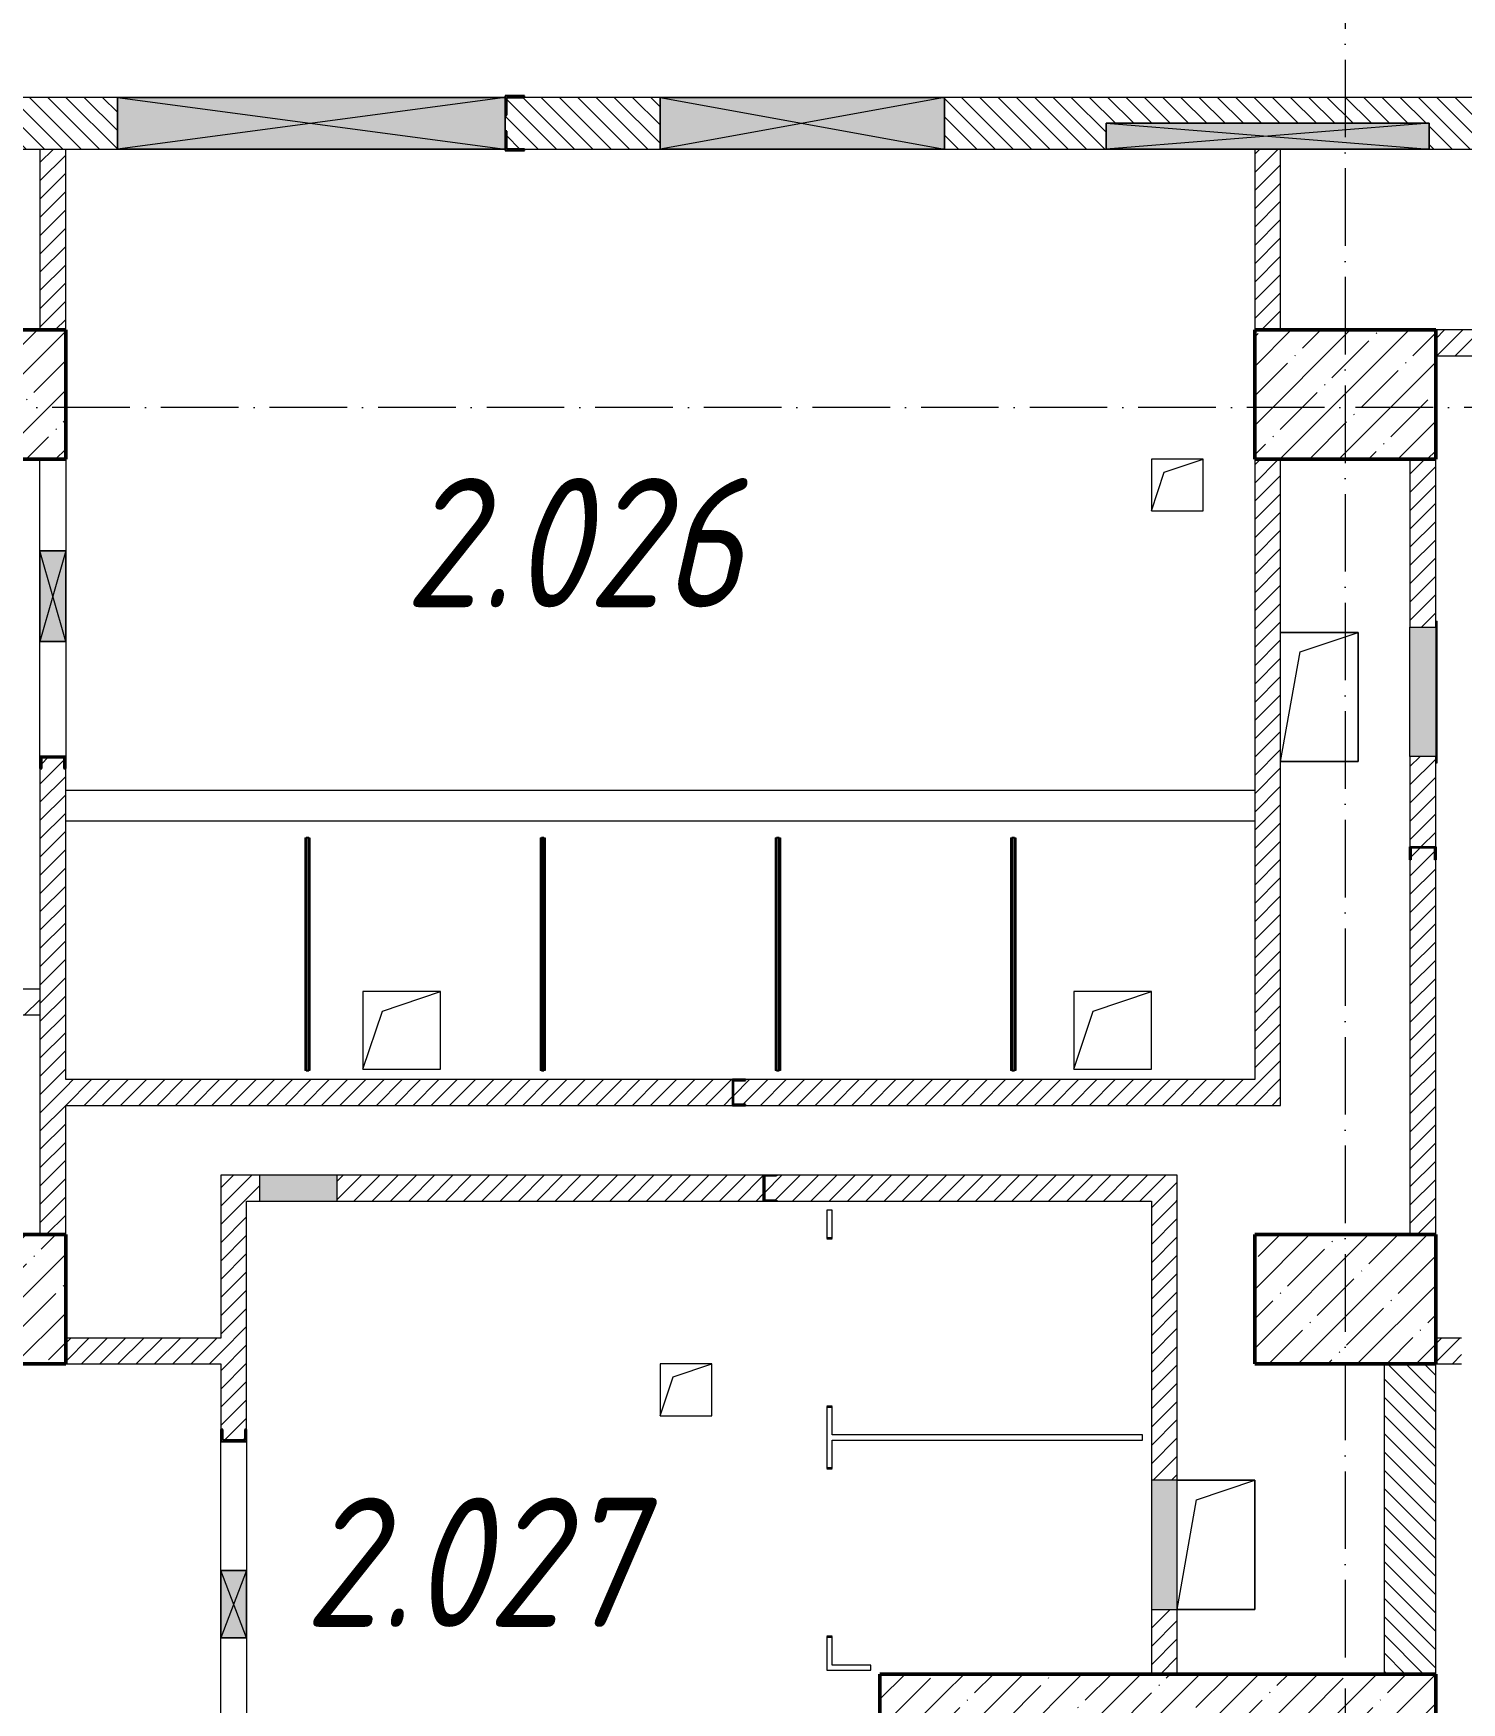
# Model space of a CAD drawing. Header units: millimetres. Extents: x -213536 to 1564669, y 70501 to 942238.
# Drawn here: x 622358 to 627883, y 629615 to 636073 of the extents above; entities that cross this region are included whole.
import ezdxf

# ---------------------------------------------------------------- set-up
doc = ezdxf.new("R2010")
doc.units = ezdxf.units.MM
doc.linetypes.add('50_200_ШТРИХ_1Т_ш5_п1_п1_', pattern=[700, 500, -100, 0, -100])
for name, color, linetype, lineweight in [('3.1) ЖБ окна 1.2 м', 102, 'Continuous', 30), ('A-DETL-GENF-OTLN', 7, 'Continuous', 9), ('A-DOOR-OPNG-MCUT', 7, 'Continuous', 35), ('A-FLOR-____-OTLN', 7, 'Continuous', 9), ('A-GENM-____-MCUT', 7, 'Continuous', 25), ('A-GENM-____-OTLN', 7, 'Continuous', 9), ('A-GENM-____-OTLN-1', 7, 'Continuous', 25), ('A-GLAZ-____-OTLN', 7, 'Continuous', 9), ('A-WALL-____-MCUT', 7, 'Continuous', 13), ('A-WALL-____-MCUT-2', 7, 'Continuous', 50), ('A-WALL-____-OTLN', 7, 'Continuous', 9), ('A-WALL-____-PATT-1', 7, 'Continuous', 9), ('A-WALL-FNSH-MCUT-1', 7, 'Continuous', 9), ('I-WALL-____-OTLN', 7, 'Continuous', 9), ('S-COLS-____-MCUT', 7, 'Continuous', 50), ('S-COLS-____-OTLN', 7, 'Continuous', 9), ('S-GRID-____-OTLN-1', 7, '50_200_ШТРИХ_1Т_ш5_п1_п1_', 9), ('Марки помещений', 7, 'Continuous', 9)]:
    doc.layers.add(name, color=color, linetype=linetype, lineweight=lineweight)
doc.layers.add('A-DOOR-____-OTLN-1', color=7, linetype='Continuous', lineweight=9, true_color=0xffffff)
doc.layers.add('A-GLAZ-____-OTLN-1', color=7, linetype='Continuous', lineweight=9, true_color=0xc0c0c0)
doc.styles.add('ISOCPEUR_I_2', font='isocpeui.ttf', dxfattribs={"width": 0.85, "height": 2.3})
pattern_1 = [(135, (544282.637, 571544.04), (-35.35534, -35.35534), [])]
pattern_2 = [(45, (544282.637, 571544.04), (-35.35534, 35.35534), [])]
pattern_3 = [(45, (544282.64, 571544.04), (-114.04925, 114.04925), []), (45, (544396.69, 571544.04), (-114.04925, 114.04925), [201.612, -40.322, 3.353, -36.97])]

# ---------------------------------------------------------------- blocks, each defined once
blk = doc.blocks.new('DOR_ДУ_распашная__1Ст_Прямоугольная_ШЕР - Вн_650х2100h_Кабинки С_у-17949503-АР1_План отверстий 2 этажа в осях 1-64_Ю-ЯЯ')
at = {"layer": 'A-DOOR-OPNG-MCUT'}
for p, q in [((-325, 10), (-325, -10)), ((325, -10), (325, 10))]:
    blk.add_line(p, q, dxfattribs=at)
blk = doc.blocks.new('BSC_Колонна _Прямоугольная - 500х700-V106-АР1_План отверстий 2 этажа в осях 1-64_Ю-ЯЯ')
at = {"layer": 'S-COLS-____-OTLN'}
h = blk.add_hatch(dxfattribs=at)
h.set_pattern_fill('FP_119', color=256, style=0, pattern_type=2)
h.set_pattern_definition([(315, (-63131.04, 77850), (114.04925, 114.04925), []), (315, (-63131.04, 77735.95), (114.04925, 114.04925), [201.613, -40.323, 3.353, -36.97])])
h.paths.add_polyline_path([(-250, 350), (-250, -350), (250, -350), (250, 350)], flags=0)
at = {"layer": 'S-COLS-____-MCUT'}
for p, q in [((250, 350), (-250, 350)), ((-250, 350), (-250, -350)), ((250, -350), (250, 350)), ((-250, -350), (250, -350))]:
    blk.add_line(p, q, dxfattribs=at)
blk = doc.blocks.new('BSC_Колонна _Прямоугольная - 500х700-V107-АР1_План отверстий 2 этажа в осях 1-64_Ю-ЯЯ')
at = {"layer": 'S-COLS-____-OTLN'}
h = blk.add_hatch(dxfattribs=at)
h.set_pattern_fill('FP_120', color=256, style=0, pattern_type=2)
h.set_pattern_definition([(315, (-63131.04, 83150), (114.04925, 114.04925), []), (315, (-63131.04, 83035.95), (114.04925, 114.04925), [201.613, -40.323, 3.353, -36.97])])
h.paths.add_polyline_path([(-250, 350), (-250, -350), (250, -350), (250, 350)], flags=0)
at = {"layer": 'S-COLS-____-MCUT'}
for p, q in [((250, 350), (-250, 350)), ((-250, 350), (-250, -350)), ((250, -350), (250, 350)), ((-250, -350), (250, -350))]:
    blk.add_line(p, q, dxfattribs=at)
blk = doc.blocks.new('BSC_Колонна _Прямоугольная - 500х700-V126-АР1_План отверстий 2 этажа в осях 1-64_Ю-ЯЯ')
at = {"layer": 'S-COLS-____-OTLN'}
h = blk.add_hatch(dxfattribs=at)
h.set_pattern_fill('FP_139', color=256, style=0, pattern_type=2)
h.set_pattern_definition([(315, (-59631.04, 77850), (114.04925, 114.04925), []), (315, (-59631.04, 77735.95), (114.04925, 114.04925), [201.613, -40.323, 3.353, -36.97])])
h.paths.add_polyline_path([(-250, 350), (-250, -350), (250, -350), (250, 350)], flags=0)
at = {"layer": 'S-COLS-____-MCUT'}
for p, q in [((250, 350), (-250, 350)), ((-250, 350), (-250, -350)), ((250, -350), (250, 350)), ((-250, -350), (250, -350))]:
    blk.add_line(p, q, dxfattribs=at)
blk = doc.blocks.new('BSC_Колонна _Прямоугольная - 500х700-V127-АР1_План отверстий 2 этажа в осях 1-64_Ю-ЯЯ')
at = {"layer": 'S-COLS-____-OTLN'}
h = blk.add_hatch(dxfattribs=at)
h.set_pattern_fill('FP_140', color=256, style=0, pattern_type=2)
h.set_pattern_definition([(315, (-59631.04, 83150), (114.04925, 114.04925), []), (315, (-59631.04, 83035.95), (114.04925, 114.04925), [201.613, -40.323, 3.353, -36.97])])
h.paths.add_polyline_path([(-250, 350), (-250, -350), (250, -350), (250, 350)], flags=0)
at = {"layer": 'S-COLS-____-MCUT'}
for p, q in [((250, 350), (-250, 350)), ((-250, 350), (-250, -350)), ((250, -350), (250, 350)), ((-250, -350), (250, -350))]:
    blk.add_line(p, q, dxfattribs=at)
blk = doc.blocks.new('154_Стойка_СКБ_Швеллер - СМ-2180_100-28278414-АР1_План отверстий 2 этажа в осях 1-64_Ю-ЯЯ')
at = {"layer": 'A-GENM-____-MCUT'}
for p, q in [((171, 50), (125, 50)), ((125, 50), (125, -50)), ((129.5, 42.4), (171, 42.4)), ((129.5, -42.4), (129.5, 42.4)), ((171, 42.4), (171, 50)), ((125, -50), (171, -50)), ((171, -42.4), (129.5, -42.4)), ((171, -50), (171, -42.4))]:
    blk.add_line(p, q, dxfattribs=at)
blk = doc.blocks.new('154_Фахверк_СКБ_Швеллер - Тип_100_3960-28333271-АР1_План отверстий 2 этажа в осях 1-64_Ю-ЯЯ')
at = {"layer": 'A-GENM-____-MCUT'}
for p, q in [((125, 50), (175, 50)), ((125, -50), (125, 50)), ((128, 47), (128, -47)), ((175, 47), (128, 47)), ((175, 50), (175, 47)), ((175, -50), (125, -50)), ((128, -47), (175, -47)), ((175, -47), (175, -50))]:
    blk.add_line(p, q, dxfattribs=at)
blk = doc.blocks.new('154_Фахверк_СКБ_Швеллер - Тип_100_3960-28331862-АР1_План отверстий 2 этажа в осях 1-64_Ю-ЯЯ')
at = {"layer": 'A-GENM-____-MCUT'}
for p, q in [((175, 50), (125, 50)), ((125, 50), (125, -50)), ((128, 47), (175, 47)), ((128, -47), (128, 47)), ((175, 47), (175, 50)), ((125, -50), (175, -50)), ((175, -47), (128, -47)), ((175, -50), (175, -47))]:
    blk.add_line(p, q, dxfattribs=at)
blk = doc.blocks.new('Фахверк_СКБ_Уголок - 200_3960-28339211-АР1_План отверстий 2 этажа в осях 1-64_Ю-ЯЯ')
at = {"layer": 'A-GENM-____-MCUT'}
for p, q in [((125, 156), (50, 156)), ((50, 156), (50, 150)), ((50, 150), (119, 150)), ((119, 150), (119, 81)), ((125, 81), (125, 156)), ((119, 81), (125, 81)), ((125, 19), (119, 19)), ((119, 19), (119, -50)), ((125, -56), (125, 19)), ((119, -50), (50, -50)), ((50, -50), (50, -56)), ((50, -56), (125, -56))]:
    blk.add_line(p, q, dxfattribs=at)
blk = doc.blocks.new('131_Панель боковая - 900х1500-29281255-АР1_План отверстий 2 этажа в осях 1-64_Ю-ЯЯ')
at = {"layer": 'A-GENM-____-MCUT'}
for p, q in [((450, 5), (-450, 5)), ((-450, 5), (-450, -5)), ((450, -5), (450, 5)), ((-450, -5), (450, -5))]:
    blk.add_line(p, q, dxfattribs=at)
at = {"layer": 'A-GENM-____-OTLN'}
for p, q in [((-450, 10), (450, 10)), ((-450, 5), (-450, 10)), ((450, 10), (450, 5)), ((-450, -10), (-450, -5)), ((-450, -10), (450, -10)), ((450, -5), (450, -10))]:
    blk.add_line(p, q, dxfattribs=at)
blk = doc.blocks.new('AR_Отверстие Ниша - Лючок-32401897-АР1_План отверстий 2 этажа в осях 1-64_Ю-ЯЯ')
at = {"layer": 'A-GLAZ-____-OTLN'}
blk.add_hatch(color=256, dxfattribs=at).paths.add_polyline_path([(250, -50), (250, 50), (-250, 50), (-250, -50), (-158, -50)], flags=0)
for p, q in [((250, 50), (-250, 50)), ((-250, 50), (-250, -50)), ((250, -50), (250, 50)), ((-250, -50), (250, -50))]:
    blk.add_line(p, q, dxfattribs=at)
blk = doc.blocks.new('AR_Отверстие Ниша - Лючок-32401869-АР1_План отверстий 2 этажа в осях 1-64_Ю-ЯЯ')
at = {"layer": 'A-GLAZ-____-OTLN'}
blk.add_hatch(color=256, dxfattribs=at).paths.add_polyline_path([(250, 50), (-250, 50), (-250, -50), (250, -50)], flags=0)
for p, q in [((-250, 50), (250, 50)), ((-250, -50), (-250, 50)), ((250, 50), (250, -50)), ((250, -50), (-250, -50))]:
    blk.add_line(p, q, dxfattribs=at)
blk = doc.blocks.new('Л_Общий_Лючок - Лючок-29741473-АР1_План отверстий 2 этажа в осях 1-64_Ю-ЯЯ')
at = {"layer": 'A-GLAZ-____-OTLN-1'}
blk.add_hatch(color=256, dxfattribs=at).paths.add_polyline_path([(-24, -6), (524, -6), (524, 0), (-24, 0)], flags=0)
at = {"layer": 'A-GLAZ-____-OTLN'}
for p, q in [((-24, 0), (-24, -6)), ((524, 0), (524, -6)), ((-24, -6), (524, -6))]:
    blk.add_line(p, q, dxfattribs=at)
blk = doc.blocks.new('AR_Отверстие Ниша - Лючок-32401924-АР1_План отверстий 2 этажа в осях 1-64_Ю-ЯЯ')
at = {"layer": 'A-GLAZ-____-OTLN'}
blk.add_hatch(color=256, dxfattribs=at).paths.add_polyline_path([(150, -50), (150, 50), (-150, 50), (-150, -50)], flags=0)
for p, q in [((150, 50), (-150, 50)), ((-150, 50), (-150, -50)), ((150, -50), (150, 50)), ((-150, -50), (150, -50))]:
    blk.add_line(p, q, dxfattribs=at)
blk = doc.blocks.new('AR_Отверстие прямоугольное _в плите_ - AR_Отверстие прямоугольное _в плите_-30459333-АР1_План отверстий 2 этажа в осях 1-64_Ю-ЯЯ')
at = {"layer": 'A-GENM-____-OTLN'}
for p, q in [((150, 250), (-150, 250)), ((-75, 175), (150, 250)), ((150, -250), (150, 250)), ((-150, -250), (-75, 175)), ((-150, -250), (150, -250))]:
    blk.add_line(p, q, dxfattribs=at)
blk = doc.blocks.new('AR_Отверстие прямоугольное _в плите_ - AR_Отверстие прямоугольное _в плите_-30459207-АР1_План отверстий 2 этажа в осях 1-64_Ю-ЯЯ')
at = {"layer": 'A-GENM-____-OTLN'}
for p, q in [((100, 100), (-100, 100)), ((-100, 100), (-100, -100)), ((-50, 50), (100, 100)), ((100, -100), (100, 100)), ((-100, -100), (-50, 50)), ((-100, -100), (100, -100))]:
    blk.add_line(p, q, dxfattribs=at)
blk = doc.blocks.new('AR_Отверстие прямоугольное _в плите_ - AR_Отверстие прямоугольное _в плите_-30459341-АР1_План отверстий 2 этажа в осях 1-64_Ю-ЯЯ')
at = {"layer": 'A-GENM-____-OTLN'}
for p, q in [((150, 150), (-150, 150)), ((-150, 150), (-150, -150)), ((-75, 75), (150, 150)), ((150, -150), (150, 150)), ((-150, -150), (-75, 75)), ((-150, -150), (150, -150))]:
    blk.add_line(p, q, dxfattribs=at)
blk = doc.blocks.new('AR_Отверстие прямоугольное _в стене__БезПР - AR_Отверстие прямоугольное _в стене__БезПР-36789340-АР1_План отверстий 2 этажа в осях 1-64_Ю-ЯЯ')
at = {"layer": 'A-GLAZ-____-OTLN'}
blk.add_hatch(color=256, dxfattribs=at).paths.add_polyline_path([(175, -50), (175, 50), (-175, 50), (-175, -50)], flags=0)
at = {"layer": 'A-DETL-GENF-OTLN'}
for p, q in [((-175, -50), (-175, 50)), ((-175, 50), (175, 50)), ((175, 50), (-175, -50)), ((-175, 50), (175, -50)), ((175, 50), (-175, 50)), ((-175, 50), (-175, -50)), ((175, 50), (175, -50)), ((175, -50), (175, 50)), ((175, -50), (-175, -50)), ((-175, -50), (175, -50))]:
    blk.add_line(p, q, dxfattribs=at)
at = {"layer": 'A-GLAZ-____-OTLN'}
blk.add_line((175, 50), (-175, 50), dxfattribs=at)
blk = doc.blocks.new('AR_Отверстие прямоугольное _в стене__БезПР - AR_Отверстие прямоугольное _в стене__БезПР-36789349-АР1_План отверстий 2 этажа в осях 1-64_Ю-ЯЯ')
at = {"layer": 'A-GLAZ-____-OTLN'}
blk.add_hatch(color=256, dxfattribs=at).paths.add_polyline_path([(130, 50), (-130, 50), (-130, -50), (130, -50)], flags=0)
at = {"layer": 'A-DETL-GENF-OTLN'}
for p, q in [((-130, -50), (-130, 50)), ((-130, 50), (130, 50)), ((130, 50), (-130, -50)), ((-130, 50), (130, -50)), ((130, 50), (-130, 50)), ((-130, 50), (-130, -50)), ((130, 50), (130, -50)), ((130, -50), (130, 50)), ((130, -50), (-130, -50)), ((-130, -50), (130, -50))]:
    blk.add_line(p, q, dxfattribs=at)
at = {"layer": 'A-GLAZ-____-OTLN'}
blk.add_line((130, 50), (-130, 50), dxfattribs=at)
blk = doc.blocks.new('AR_Отверстие прямоугольное _в стене__БезПР - AR_Отверстие прямоугольное _в стене__БезПР-36789370-АР1_План отверстий 2 этажа в осях 1-64_Ю-ЯЯ')
at = {"layer": 'A-GLAZ-____-OTLN'}
blk.add_hatch(color=256, dxfattribs=at).paths.add_polyline_path([(750, -100), (750, 100), (-750, 100), (-750, -100)], flags=0)
at = {"layer": 'A-DETL-GENF-OTLN'}
for p, q in [((-750, -100), (-750, 100)), ((-750, 100), (750, 100)), ((750, 100), (-750, -100)), ((-750, 100), (750, -100)), ((750, 100), (-750, 100)), ((-750, 100), (-750, -100)), ((750, 100), (750, -100)), ((750, -100), (750, 100)), ((750, -100), (-750, -100)), ((-750, -100), (750, -100))]:
    blk.add_line(p, q, dxfattribs=at)
at = {"layer": 'A-GLAZ-____-OTLN'}
blk.add_line((750, 100), (-750, 100), dxfattribs=at)
blk = doc.blocks.new('AR_Отверстие прямоугольное _в стене_ - AR_Отверстие прямоугольное _в стене__ОВ-36826716-АР1_План отверстий 2 этажа в осях 1-64_Ю-ЯЯ')
at = {"layer": 'A-GLAZ-____-OTLN'}
blk.add_hatch(color=256, dxfattribs=at).paths.add_polyline_path([(550, -100), (550, 100), (-550, 100), (-550, -100), (239.8, -100)], flags=0)
at = {"layer": 'A-DETL-GENF-OTLN'}
for p, q in [((-550, -100), (-550, 100)), ((-550, 100), (550, 100)), ((550, 100), (-550, -100)), ((-550, 100), (550, -100)), ((550, 100), (-550, 100)), ((-550, 100), (-550, -100)), ((550, 100), (550, -100)), ((550, -100), (550, 100)), ((550, -100), (-550, -100)), ((-550, -100), (550, -100))]:
    blk.add_line(p, q, dxfattribs=at)
blk = doc.blocks.new('AR_Отверстие прямоугольное _в стене_ - AR_Отверстие прямоугольное _в стене__ОВ-36940364-АР1_План отверстий 2 этажа в осях 1-64_Ю-ЯЯ')
at = {"layer": 'A-GLAZ-____-OTLN'}
blk.add_hatch(color=256, dxfattribs=at).paths.add_polyline_path([(625, -50), (625, 50), (-625, 50), (-625, -50)], flags=0)
at = {"layer": 'A-DETL-GENF-OTLN'}
for p, q in [((-625, -50), (-625, 50)), ((-625, 50), (625, 50)), ((625, 50), (-625, -50)), ((-625, 50), (625, -50)), ((625, 50), (-625, 50)), ((-625, 50), (-625, -50)), ((625, 50), (625, -50)), ((625, -50), (625, 50)), ((625, -50), (-625, -50)), ((-625, -50), (625, -50))]:
    blk.add_line(p, q, dxfattribs=at)
blk = doc.blocks.new('2этаж')
at = {"layer": 'S-GRID-____-OTLN-1', "color": 251, "ltscale": 0.6, "true_color": 0x636466}
for p, q in [((67558.3, 549908.8), (67558.3, 498997)), ((88482.7, 522097), (-20260.4, 522097))]:
    blk.add_line(p, q, dxfattribs=at)

msp = doc.modelspace()

# ---------------------------------------------------------------- hatches: boundary and pattern name
at = {"layer": 'A-WALL-____-PATT-1'}
h = msp.add_hatch(dxfattribs=at)
h.set_pattern_fill('FP_6', color=256, style=0, pattern_type=2)
h.set_pattern_definition(pattern_1)
h.paths.add_polyline_path([(633532.6, 635625.1), (633532.6, 635825.1), (629138.6, 635825.1), (629138.6, 635756.1), (629132.6, 635756.1), (629132.6, 635825.1), (625882.6, 635825.1), (625882.6, 635625.1), (626507.6, 635625.1), (626507.6, 635725.1), (627757.6, 635725.1), (627757.6, 635625.1), (629132.6, 635625.1), (629132.6, 635694.1), (629138.6, 635694.1), (629138.6, 635625.1), (633332.6, 635625.1)], flags=0)
h.paths.add_polyline_path([(624257.6, 635625.1), (624782.6, 635625.1), (624782.6, 635825.1), (624188.6, 635825.1), (624188.6, 635756.1), (624182.6, 635756.1), (624182.6, 635694.1), (624188.6, 635694.1), (624188.6, 635625.1)], flags=0)
h.paths.add_polyline_path([(622682.6, 635625.1), (622682.6, 635825.1), (619232.6, 635825.1), (619232.6, 635625.1), (622037.5, 635625.1)], flags=0)
h = msp.add_hatch(dxfattribs=at)
h.set_pattern_fill('FP_5', color=256, style=0, pattern_type=2)
h.set_pattern_definition(pattern_2)
h.paths.add_polyline_path([(622482.6, 634925.1), (622482.6, 635625.1), (622382.6, 635625.1), (622382.6, 634925.1)], flags=0)
h = msp.add_hatch(dxfattribs=at)
h.set_pattern_fill('FP_5', color=256, style=0, pattern_type=2)
h.set_pattern_definition(pattern_2)
h.paths.add_polyline_path([(627182.6, 634925.1), (627182.6, 635625.1), (627082.6, 635625.1), (627082.6, 634925.1)], flags=0)
h = msp.add_hatch(dxfattribs=at)
h.set_pattern_fill('FP_5', color=256, style=0, pattern_type=2)
h.set_pattern_definition(pattern_2)
h.paths.add_polyline_path([(632832.6, 634825.1), (632832.6, 634925.1), (630132.6, 634925.1), (630132.6, 634825.1), (632642.5, 634825.1)], flags=0)
h.paths.add_polyline_path([(629632.6, 634825.1), (629632.6, 634925.1), (627782.6, 634925.1), (627782.6, 634825.1), (629107.5, 634825.1)], flags=0)
h = msp.add_hatch(dxfattribs=at)
h.set_pattern_fill('FP_5', color=256, style=0, pattern_type=2)
h.set_pattern_definition(pattern_2)
h.paths.add_polyline_path([(627082.6, 631925.1), (627182.6, 631925.1), (627182.6, 634425.1), (627082.6, 634425.1), (627082.6, 631997.5)], flags=0)
h = msp.add_hatch(dxfattribs=at)
h.set_pattern_fill('FP_5', color=256, style=0, pattern_type=2)
h.set_pattern_definition(pattern_2)
h.paths.add_polyline_path([(627682.6, 631425.1), (627782.6, 631425.1), (627782.6, 632875.1), (627779.6, 632875.1), (627779.6, 632922.1), (627685.6, 632922.1), (627685.6, 632875.1), (627682.6, 632875.1), (627682.6, 631997.5)], flags=0)
h.paths.add_polyline_path([(627779.6, 632925.1), (627782.6, 632925.1), (627782.6, 633275.1), (627682.6, 633275.1), (627682.6, 632925.1), (627685.8, 632925.1)], flags=0)
h.paths.add_polyline_path([(627682.6, 633775.1), (627782.6, 633775.1), (627782.6, 634425.1), (627682.6, 634425.1)], flags=0)
h = msp.add_hatch(dxfattribs=at)
h.set_pattern_fill('FP_5', color=256, style=0, pattern_type=2)
h.set_pattern_definition(pattern_2)
h.paths.add_polyline_path([(622482.6, 631425.1), (622482.6, 633229.1), (622475, 633229.1), (622475, 633270.6), (622390.2, 633270.6), (622390.2, 633229.1), (622382.6, 633229.1), (622382.6, 631425.1)], flags=0)
h = msp.add_hatch(dxfattribs=at)
h.set_pattern_fill('FP_4', color=256, style=0, pattern_type=2)
h.set_pattern_definition([(45, (544282.64, 571544.04), (-84.85281, 84.85281), [])])
h.paths.add_polyline_path([(621882.6, 632275.1), (622382.6, 632275.1), (622382.6, 632375.1), (621882.6, 632375.1)], flags=0)
h = msp.add_hatch(dxfattribs=at)
h.set_pattern_fill('FP_5', color=256, style=0, pattern_type=2)
h.set_pattern_definition(pattern_2)
h.paths.add_polyline_path([(627082.6, 631925.1), (627082.6, 632025.1), (625112.6, 632025.1), (625112.6, 632022.1), (625065.6, 632022.1), (625065.6, 631928.1), (625112.6, 631928.1), (625112.6, 631925.1), (625572.5, 631925.1)], flags=0)
h.paths.add_polyline_path([(625062.6, 631925.1), (625062.6, 632025.1), (622482.6, 632025.1), (622482.6, 631925.1), (623805, 631925.1)], flags=0)
h = msp.add_hatch(dxfattribs=at)
h.set_pattern_fill('FP_5', color=256, style=0, pattern_type=2)
h.set_pattern_definition(pattern_2)
h.paths.add_polyline_path([(623182.6, 626925.1), (623182.6, 628475.1), (623082.6, 628475.1), (623082.6, 626925.1)], flags=0)
h.paths.add_polyline_path([(623090.2, 628925.1), (623182.6, 628925.1), (623182.6, 629429.1), (623175, 629429.1), (623175, 629470.6), (623090.2, 629470.6), (623090.2, 629429.1), (623082.6, 629429.1), (623082.6, 628925.1)], flags=0)
h.paths.add_polyline_path([(623090.2, 630629.6), (623175, 630629.6), (623175, 630671.1), (623182.6, 630671.1), (623182.6, 631655.1), (623082.6, 631655.1), (623082.6, 630671.1), (623090.2, 630671.1)], flags=0)
h = msp.add_hatch(dxfattribs=at)
h.set_pattern_fill('FP_5', color=256, style=0, pattern_type=2)
h.set_pattern_definition(pattern_2)
h.paths.add_polyline_path([(626782.6, 631555.1), (626782.6, 631655.1), (625232.6, 631655.1), (625232.6, 631652.1), (625185.6, 631652.1), (625185.6, 631558.1), (625232.6, 631558.1), (625232.6, 631555.1), (626682.6, 631555.1)], flags=0)
h.paths.add_polyline_path([(625182.6, 631555.1), (625182.6, 631655.1), (623532.6, 631655.1), (623532.6, 631555.1), (623805, 631555.1)], flags=0)
h.paths.add_polyline_path([(623232.6, 631555.1), (623232.6, 631655.1), (623182.6, 631655.1), (623182.6, 631555.1)], flags=0)
h = msp.add_hatch(dxfattribs=at)
h.set_pattern_fill('FP_5', color=256, style=0, pattern_type=2)
h.set_pattern_definition(pattern_2)
h.paths.add_polyline_path([(626682.6, 629725.1), (626782.6, 629725.1), (626782.6, 629975.1), (626682.6, 629975.1)], flags=0)
h.paths.add_polyline_path([(626682.6, 630475.1), (626782.6, 630475.1), (626782.6, 631555.1), (626682.6, 631555.1)], flags=0)
h = msp.add_hatch(dxfattribs=at)
h.set_pattern_fill('FP_5', color=256, style=0, pattern_type=2)
h.set_pattern_definition(pattern_2)
h.paths.add_polyline_path([(623082.6, 630925.1), (623082.6, 631025.1), (622482.6, 631025.1), (622482.6, 630925.1)], flags=0)
h = msp.add_hatch(dxfattribs=at)
h.set_pattern_fill('FP_5', color=256, style=0, pattern_type=2)
h.set_pattern_definition(pattern_2)
h.paths.add_polyline_path([(630178.6, 630925.1), (630332.6, 630925.1), (630332.6, 631025.1), (630178.6, 631025.1), (630178.6, 631017.5), (630137.1, 631017.5), (630137.1, 630932.7), (630178.6, 630932.7)], flags=0)
h.paths.add_polyline_path([(628182.6, 630925.1), (628936.6, 630925.1), (628936.6, 630932.7), (628978.1, 630932.7), (628978.1, 631017.5), (628936.6, 631017.5), (628936.6, 631025.1), (628182.6, 631025.1), (628182.6, 630932.7)], flags=0)
h.paths.add_polyline_path([(627882.6, 630925.1), (627882.6, 631025.1), (627782.6, 631025.1), (627782.6, 630925.1)], flags=0)
h = msp.add_hatch(dxfattribs=at)
h.set_pattern_fill('FP_6', color=256, style=0, pattern_type=2)
h.set_pattern_definition(pattern_1)
h.paths.add_polyline_path([(627782.6, 629725.1), (627782.6, 630925.1), (627582.6, 630925.1), (627582.6, 629725.1)], flags=0)
h = msp.add_hatch(dxfattribs=at)
h.set_pattern_fill('FP_13', color=256, style=0, pattern_type=2)
h.set_pattern_definition(pattern_3)
h.paths.add_polyline_path([(625632.6, 626975.1), (625882.6, 626975.1), (625882.6, 629725.1), (625632.6, 629725.1), (625632.6, 628768.6)], flags=0)
h = msp.add_hatch(dxfattribs=at)
h.set_pattern_fill('FP_13', color=256, style=0, pattern_type=2)
h.set_pattern_definition(pattern_3)
h.paths.add_polyline_path([(627782.6, 629475.1), (627782.6, 629725.1), (625882.6, 629725.1), (625882.6, 629475.1), (627340, 629475.1)], flags=0)

# ---------------------------------------------------------------- linework, layer by layer
at = {"layer": 'A-FLOR-____-OTLN'}
for p, q in [((627182.6, 633755.1), (627482.6, 633755.1)), ((627482.6, 633755.1), (627482.6, 633255.1)), ((627482.6, 633255.1), (627182.6, 633255.1)), ((626782.6, 630474.7), (627082.6, 630474.7)), ((627082.6, 630474.7), (627082.6, 629974.7)), ((627082.6, 629974.7), (626782.6, 629974.7))]:
    msp.add_line(p, q, dxfattribs=at)
at = {"layer": 'A-WALL-____-MCUT'}
for p, q in [((622682.6, 635825.1), (619232.6, 635825.1)), ((624782.6, 635825.1), (624257.6, 635825.1)), ((629132.6, 635825.1), (625882.6, 635825.1)), ((619232.6, 635625.1), (622682.6, 635625.1)), ((624257.6, 635625.1), (624782.6, 635625.1)), ((625882.6, 635625.1), (626507.6, 635625.1)), ((627757.6, 635625.1), (629132.6, 635625.1)), ((627582.6, 630925.1), (627582.6, 629725.1)), ((627782.6, 629725.1), (627782.6, 630925.1))]:
    msp.add_line(p, q, dxfattribs=at)
at = {"layer": 'A-WALL-____-MCUT-2'}
for p, q in [((625632.6, 629725.1), (625632.6, 626975.1)), ((627782.6, 629725.1), (625632.6, 629725.1)), ((627782.6, 629475.1), (627782.6, 629725.1))]:
    msp.add_line(p, q, dxfattribs=at)
at = {"layer": 'A-WALL-____-OTLN'}
for p, q in [((622482.6, 633145.1), (627082.6, 633145.1)), ((627082.6, 633025.1), (622482.6, 633025.1))]:
    msp.add_line(p, q, dxfattribs=at)
at = {"layer": 'A-WALL-FNSH-MCUT-1'}
for p, q in [((622382.6, 635625.1), (622382.6, 634925.1)), ((622482.6, 634925.1), (622482.6, 635625.1)), ((627082.6, 635625.1), (627082.6, 634925.1)), ((627182.6, 634925.1), (627182.6, 635625.1)), ((629432.6, 634925.1), (627782.6, 634925.1)), ((627782.6, 634825.1), (629632.6, 634825.1)), ((627082.6, 634425.1), (627082.6, 632025.1)), ((627182.6, 631925.1), (627182.6, 634425.1)), ((627682.6, 634425.1), (627682.6, 633775.1)), ((627782.6, 633775.1), (627782.6, 634425.1)), ((627682.6, 633275.1), (627682.6, 632925.1)), ((627782.6, 632925.1), (627782.6, 633275.1)), ((622382.6, 633229.1), (622382.6, 631425.1)), ((622482.6, 632025.1), (622482.6, 633229.1)), ((627682.6, 632875.1), (627682.6, 631425.1)), ((627782.6, 631425.1), (627782.6, 632875.1)), ((622382.6, 632375.1), (621782.6, 632375.1)), ((621882.6, 632275.1), (622382.6, 632275.1)), ((625062.6, 632025.1), (622482.6, 632025.1)), ((627082.6, 632025.1), (625112.6, 632025.1)), ((622482.6, 631925.1), (625062.6, 631925.1)), ((622482.6, 631425.1), (622482.6, 631925.1)), ((625112.6, 631925.1), (627182.6, 631925.1)), ((623082.6, 631655.1), (623082.6, 631025.1)), ((623232.6, 631655.1), (623082.6, 631655.1)), ((625182.6, 631655.1), (623532.6, 631655.1)), ((626782.6, 631655.1), (625232.6, 631655.1)), ((626782.6, 630475.1), (626782.6, 631655.1)), ((623182.6, 631555.1), (623232.6, 631555.1)), ((623182.6, 630671.1), (623182.6, 631555.1)), ((623532.6, 631555.1), (625182.6, 631555.1)), ((625232.6, 631555.1), (626682.6, 631555.1)), ((626682.6, 631555.1), (626682.6, 630475.1)), ((625427.6, 631520.1), (625427.6, 631410.1)), ((625447.6, 631520.1), (625427.6, 631520.1)), ((625447.6, 631410.1), (625447.6, 631520.1)), ((623082.6, 631025.1), (622482.6, 631025.1)), ((627882.6, 631025.1), (627782.6, 631025.1)), ((622482.6, 630925.1), (623082.6, 630925.1)), ((623082.6, 630925.1), (623082.6, 630671.1)), ((627782.6, 630925.1), (627882.6, 630925.1)), ((625427.6, 630760.1), (625427.6, 630520.1)), ((625447.6, 630650.1), (625447.6, 630760.1)), ((626647.6, 630650.1), (625447.6, 630650.1)), ((625447.6, 630520.1), (625447.6, 630630.1)), ((625447.6, 630630.1), (626647.6, 630630.1)), ((626647.6, 630630.1), (626647.6, 630650.1)), ((626682.6, 629975.1), (626682.6, 629725.1)), ((626782.6, 629725.1), (626782.6, 629975.1)), ((625427.6, 629870.1), (625427.6, 629740.1)), ((625447.6, 629760.1), (625447.6, 629870.1)), ((625427.6, 629740.1), (625597.6, 629740.1)), ((625597.6, 629760.1), (625447.6, 629760.1)), ((625597.6, 629740.1), (625597.6, 629760.1))]:
    msp.add_line(p, q, dxfattribs=at)
at = {"layer": 'I-WALL-____-OTLN'}
for p, q in [((622382.6, 634070.1), (622382.6, 634425.1)), ((622482.6, 634425.1), (622482.6, 634070.1)), ((622382.6, 633275.1), (622382.6, 633720.1)), ((622482.6, 633720.1), (622482.6, 633275.1)), ((623082.6, 630125.1), (623082.6, 630625.1)), ((623182.6, 630625.1), (623182.6, 630125.1)), ((623082.6, 629475.1), (623082.6, 629865.1)), ((623182.6, 629865.1), (623182.6, 629475.1))]:
    msp.add_line(p, q, dxfattribs=at)

# ---------------------------------------------------------------- block references
at = {"layer": '3.1) ЖБ окна 1.2 м'}
msp.add_blockref('2этаж', (559874.3, 112528.1), dxfattribs=at)
at = {"layer": 'A-DOOR-____-OTLN-1', "rotation": 89.99999999999966}
for p in [(625437.6, 631085.1), (625437.6, 630195.1)]:
    msp.add_blockref('DOR_ДУ_распашная__1Ст_Прямоугольная_ШЕР - Вн_650х2100h_Кабинки С_у-17949503-АР1_План отверстий 2 этажа в осях 1-64_Ю-ЯЯ', p, dxfattribs=at)
at = {"layer": 'A-GENM-____-OTLN'}
for name, p in [('AR_Отверстие прямоугольное _в плите_ - AR_Отверстие прямоугольное _в плите_-30459207-АР1_План отверстий 2 этажа в осях 1-64_Ю-ЯЯ', (626782.6, 634325.1)), ('AR_Отверстие прямоугольное _в плите_ - AR_Отверстие прямоугольное _в плите_-30459333-АР1_План отверстий 2 этажа в осях 1-64_Ю-ЯЯ', (627332.6, 633505.1)), ('AR_Отверстие прямоугольное _в плите_ - AR_Отверстие прямоугольное _в плите_-30459341-АР1_План отверстий 2 этажа в осях 1-64_Ю-ЯЯ', (623782.6, 632215.2)), ('AR_Отверстие прямоугольное _в плите_ - AR_Отверстие прямоугольное _в плите_-30459341-АР1_План отверстий 2 этажа в осях 1-64_Ю-ЯЯ', (626532.6, 632215.2)), ('AR_Отверстие прямоугольное _в плите_ - AR_Отверстие прямоугольное _в плите_-30459207-АР1_План отверстий 2 этажа в осях 1-64_Ю-ЯЯ', (624882.6, 630824.7)), ('AR_Отверстие прямоугольное _в плите_ - AR_Отверстие прямоугольное _в плите_-30459333-АР1_План отверстий 2 этажа в осях 1-64_Ю-ЯЯ', (626932.6, 630224.7))]:
    msp.add_blockref(name, p, dxfattribs=at)
at = {"layer": 'A-GENM-____-OTLN', "rotation": 270.0000000000003}
for p in [(623417.6, 632510.1), (624327.6, 632510.1), (625237.6, 632510.1), (626147.6, 632510.1)]:
    msp.add_blockref('131_Панель боковая - 900х1500-29281255-АР1_План отверстий 2 этажа в осях 1-64_Ю-ЯЯ', p, dxfattribs=at)
at = {"layer": 'A-GENM-____-OTLN-1'}
for name, p, rotation in [('Фахверк_СКБ_Уголок - 200_3960-28339211-АР1_План отверстий 2 этажа в осях 1-64_Ю-ЯЯ', (624307.6, 635775.1), 180), ('154_Стойка_СКБ_Швеллер - СМ-2180_100-28278414-АР1_План отверстий 2 этажа в осях 1-64_Ю-ЯЯ', (622432.6, 633400.1), 269.9999999999999), ('154_Фахверк_СКБ_Швеллер - Тип_100_3960-28333271-АР1_План отверстий 2 этажа в осях 1-64_Ю-ЯЯ', (627732.6, 633050.1), 269.9999999999999), ('154_Стойка_СКБ_Швеллер - СМ-2180_100-28278414-АР1_План отверстий 2 этажа в осях 1-64_Ю-ЯЯ', (623132.6, 630500.1), 89.99999999999987)]:
    msp.add_blockref(name, p, dxfattribs=dict(at, rotation=rotation))
for name, p in [('154_Фахверк_СКБ_Швеллер - Тип_100_3960-28331862-АР1_План отверстий 2 этажа в осях 1-64_Ю-ЯЯ', (624937.6, 631975.1)), ('154_Фахверк_СКБ_Швеллер - Тип_100_3960-28333271-АР1_План отверстий 2 этажа в осях 1-64_Ю-ЯЯ', (625057.6, 631605.1))]:
    msp.add_blockref(name, p, dxfattribs=at)
at = {"layer": 'A-GLAZ-____-OTLN'}
for name, p in [('AR_Отверстие прямоугольное _в стене__БезПР - AR_Отверстие прямоугольное _в стене__БезПР-36789370-АР1_План отверстий 2 этажа в осях 1-64_Ю-ЯЯ', (623432.6, 635725.1)), ('AR_Отверстие прямоугольное _в стене_ - AR_Отверстие прямоугольное _в стене__ОВ-36826716-АР1_План отверстий 2 этажа в осях 1-64_Ю-ЯЯ', (625332.6, 635725.1)), ('AR_Отверстие прямоугольное _в стене_ - AR_Отверстие прямоугольное _в стене__ОВ-36940364-АР1_План отверстий 2 этажа в осях 1-64_Ю-ЯЯ', (627132.6, 635675.1)), ('AR_Отверстие Ниша - Лючок-32401924-АР1_План отверстий 2 этажа в осях 1-64_Ю-ЯЯ', (623382.6, 631605.1))]:
    msp.add_blockref(name, p, dxfattribs=at)
for name, p, rotation in [('AR_Отверстие прямоугольное _в стене__БезПР - AR_Отверстие прямоугольное _в стене__БезПР-36789340-АР1_План отверстий 2 этажа в осях 1-64_Ю-ЯЯ', (622432.6, 633895.1), 269.9999999999999), ('Л_Общий_Лючок - Лючок-29741473-АР1_План отверстий 2 этажа в осях 1-64_Ю-ЯЯ', (627782.6, 633275.1), 89.9999999999999), ('AR_Отверстие Ниша - Лючок-32401869-АР1_План отверстий 2 этажа в осях 1-64_Ю-ЯЯ', (627732.6, 633525.1), 269.9999999999999), ('AR_Отверстие Ниша - Лючок-32401897-АР1_План отверстий 2 этажа в осях 1-64_Ю-ЯЯ', (626732.6, 630225.1), 270.0000000000001), ('AR_Отверстие прямоугольное _в стене__БезПР - AR_Отверстие прямоугольное _в стене__БезПР-36789349-АР1_План отверстий 2 этажа в осях 1-64_Ю-ЯЯ', (623132.6, 629995.1), 269.9999999999999)]:
    msp.add_blockref(name, p, dxfattribs=dict(at, rotation=rotation))
at = {"layer": 'S-COLS-____-OTLN', "rotation": 89.9999999999999}
for name, p in [('BSC_Колонна _Прямоугольная - 500х700-V106-АР1_План отверстий 2 этажа в осях 1-64_Ю-ЯЯ', (622132.6, 634675.1)), ('BSC_Колонна _Прямоугольная - 500х700-V107-АР1_План отверстий 2 этажа в осях 1-64_Ю-ЯЯ', (627432.6, 634675.1)), ('BSC_Колонна _Прямоугольная - 500х700-V126-АР1_План отверстий 2 этажа в осях 1-64_Ю-ЯЯ', (622132.6, 631175.1)), ('BSC_Колонна _Прямоугольная - 500х700-V127-АР1_План отверстий 2 этажа в осях 1-64_Ю-ЯЯ', (627432.6, 631175.1))]:
    msp.add_blockref(name, p, dxfattribs=at)

# ---------------------------------------------------------------- texts
at = {"layer": 'Марки помещений', "char_height": 500, "width": 785.654, "attachment_point": 1, "style": 'ISOCPEUR_I_2'}
for s, insert in [('2.026', (623792.2, 634352.4)), ('2.027', (623404.8, 630407.7))]:
    msp.add_mtext(s, dxfattribs=dict(at, insert=insert))

doc.saveas('drawing.dxf')
